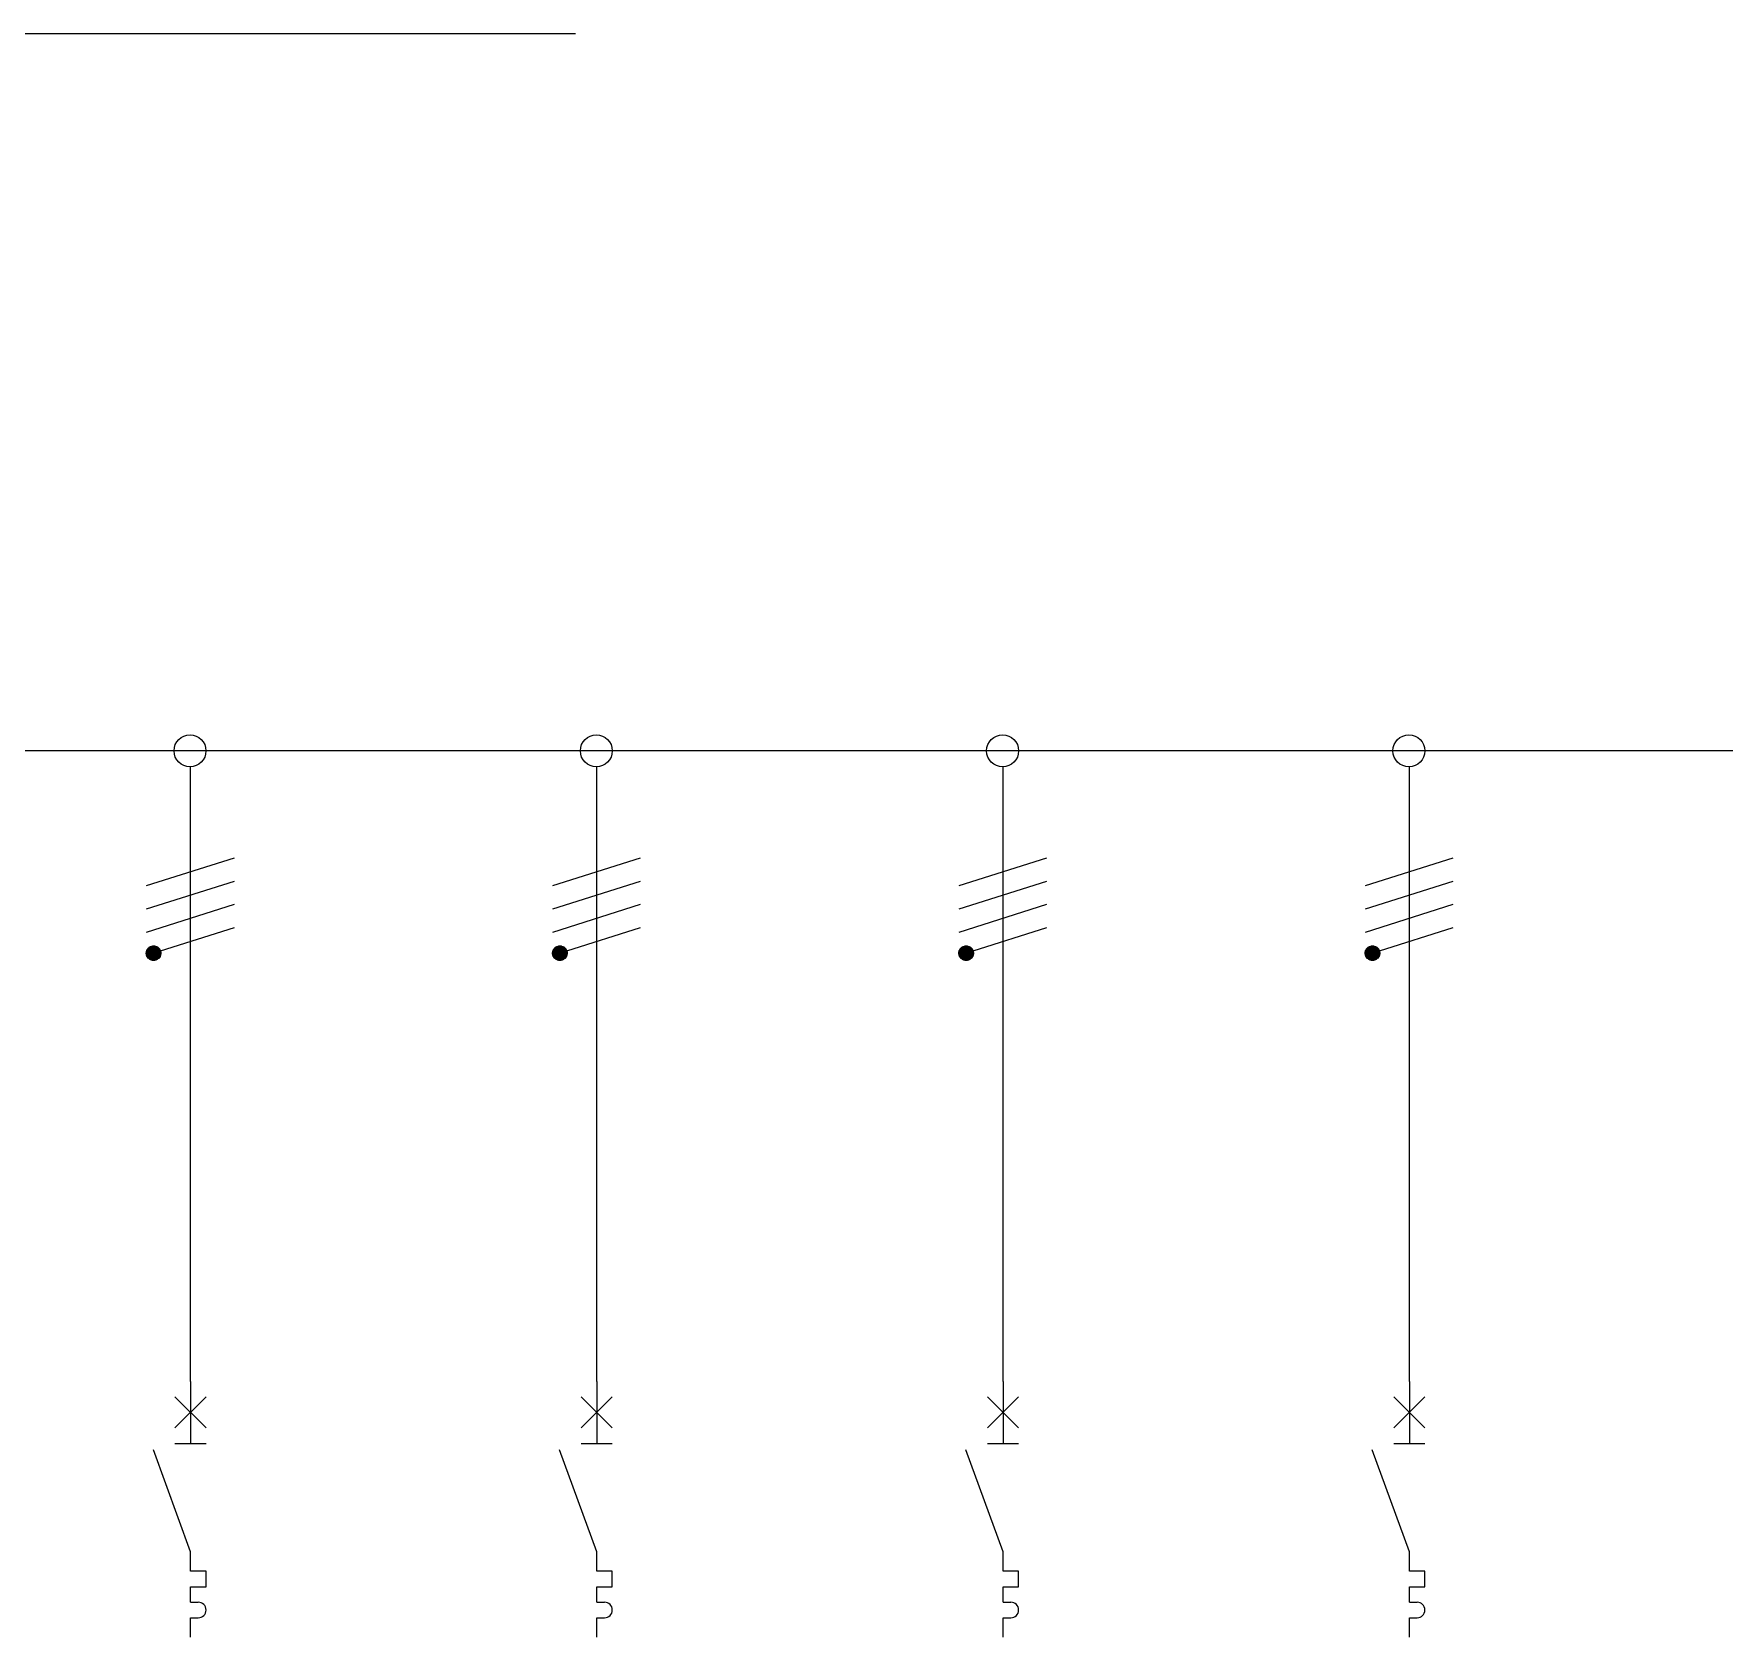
# Model space of a CAD drawing. Extents: x 3690.7 to 3721, y 1335.9 to 1350.7.
# Drawn here: x 3699.43 to 3707.27, y 1341.18 to 1348.61 of the extents above; entities that cross this region are included whole.
import ezdxf

# ---------------------------------------------------------------- set-up
doc = ezdxf.new("R2010")
doc.units = 0
doc.linetypes.add('OCJ-ESQUEMAS_UNIFILARES-CO', pattern=[19.05, 12.7, -6.35])
doc.layers.get('0').update_dxf_attribs({"linetype": 'CONTINUOUS'})
for name, color, linetype in [('OCJ-ESQUEMAS_UNIFILARES-C0', 170, 'CONTINUOUS'), ('OCJ-ESQUEMAS_UNIFILARES-C1', 4, 'CONTINUOUS'), ('OCJ-ESQUEMAS_UNIFILARES-C2', 10, 'CONTINUOUS'), ('OCJ-ESQUEMAS_UNIFILARES-C4', 1, 'CONTINUOUS')]:
    doc.layers.add(name, color=color, linetype=linetype)

# ---------------------------------------------------------------- blocks, each defined once
blk = doc.blocks.new('OCJ-ESQUEMAS_UNIFILARES-CO')
for p, q in [((0, -1.0128), (0.045, -1.0128)), ((0, -1.1028), (0.045, -1.1028))]:
    blk.add_line(p, q)
for points in [[(0, 0.2674), (0, -0.0926)], [(-0.09, 0.1774), (0.09, -0.0026)], [(-0.09, -0.0026), (0.09, 0.1774)], [(-0.09, -0.0926), (0.09, -0.0926)], [(0, -0.7203), (-0.2155, -0.1283)], [(0, -0.8328), (0, -0.7203)], [(0, -0.9228), (0.09, -0.9228), (0.09, -0.8328), (0, -0.8328)], [(0, -1.0128), (0, -0.9228)], [(0, -1.2153), (0, -1.1028)]]:
    blk.add_lwpolyline(points)
blk.add_arc((0.045, -1.0578), 0.045, 270, 90)
blk = doc.blocks.new('*U13')
at = {"layer": 'OCJ-ESQUEMAS_UNIFILARES-C2', "linetype": 'CONTINUOUS'}
for p, q in [((3699.9554, 1344.3561), (3699.9563, 1344.3594)), ((3699.9563, 1344.3594), (3699.9571, 1344.3625)), ((3699.9571, 1344.3625), (3699.9584, 1344.3653)), ((3699.9584, 1344.3653), (3699.96, 1344.3684)), ((3699.96, 1344.3684), (3699.9616, 1344.3706)), ((3699.9616, 1344.3706), (3699.9639, 1344.3737)), ((3699.9639, 1344.3737), (3699.9661, 1344.3756)), ((3699.9661, 1344.3756), (3699.9689, 1344.3781)), ((3699.9689, 1344.3781), (3699.9714, 1344.3796)), ((3699.9714, 1344.3796), (3699.9746, 1344.3814)), ((3699.9746, 1344.3814), (3699.9775, 1344.3825)), ((3699.9775, 1344.3825), (3699.9809, 1344.3836)), ((3699.9809, 1344.3836), (3699.9846, 1344.3841)), ((3699.9846, 1344.3841), (3699.9874, 1344.3845)), ((3699.9874, 1344.3845), (3699.994, 1344.3841)), ((3699.994, 1344.3841), (3699.996, 1344.3836)), ((3699.996, 1344.3836), (3700.0004, 1344.3825)), ((3700.0004, 1344.3825), (3700.0025, 1344.3814)), ((3700.0025, 1344.3814), (3700.0064, 1344.3796)), ((3700.0064, 1344.3796), (3700.0083, 1344.3781)), ((3700.0083, 1344.3781), (3700.0116, 1344.3756)), ((3700.0116, 1344.3756), (3700.0133, 1344.3737)), ((3700.0133, 1344.3737), (3700.016, 1344.3706)), ((3700.016, 1344.3706), (3700.0173, 1344.3684)), ((3700.0173, 1344.3684), (3700.0192, 1344.3653)), ((3700.0192, 1344.3653), (3700.0202, 1344.3625)), ((3700.0202, 1344.3625), (3700.0214, 1344.3594)), ((3700.0214, 1344.3594), (3700.0219, 1344.3561)), ((3699.955, 1344.3495), (3699.9552, 1344.3533)), ((3699.9553, 1344.3471), (3699.955, 1344.3495)), ((3699.9552, 1344.3533), (3699.9554, 1344.3561)), ((3699.9559, 1344.3429), (3699.9553, 1344.3471)), ((3699.9566, 1344.341), (3699.9559, 1344.3429)), ((3699.9581, 1344.3367), (3699.9566, 1344.341)), ((3699.9589, 1344.3352), (3699.9581, 1344.3367)), ((3699.9614, 1344.331), (3699.9589, 1344.3352)), ((3699.9623, 1344.33), (3699.9614, 1344.331)), ((3699.9655, 1344.3263), (3699.9623, 1344.33)), ((3699.9666, 1344.3254), (3699.9655, 1344.3263)), ((3699.9704, 1344.3224), (3699.9666, 1344.3254)), ((3699.9717, 1344.3218), (3699.9704, 1344.3224)), ((3699.976, 1344.3196), (3699.9717, 1344.3218)), ((3699.9774, 1344.3191), (3699.976, 1344.3196)), ((3699.9819, 1344.3177), (3699.9774, 1344.3191)), ((3699.984, 1344.3175), (3699.9819, 1344.3177)), ((3699.9881, 1344.317), (3699.984, 1344.3175)), ((3699.9943, 1344.3175), (3699.9881, 1344.317)), ((3699.9952, 1344.3177), (3699.9943, 1344.3175)), ((3700.0003, 1344.3191), (3699.9952, 1344.3177)), ((3700.0013, 1344.3196), (3700.0003, 1344.3191)), ((3700.006, 1344.3218), (3700.0013, 1344.3196)), ((3700.0069, 1344.3224), (3700.006, 1344.3218)), ((3700.011, 1344.3254), (3700.0069, 1344.3224)), ((3700.0118, 1344.3263), (3700.011, 1344.3254)), ((3700.0153, 1344.33), (3700.0118, 1344.3263)), ((3700.0159, 1344.331), (3700.0153, 1344.33)), ((3700.0187, 1344.3352), (3700.0159, 1344.331)), ((3700.0193, 1344.3367), (3700.0187, 1344.3352)), ((3700.021, 1344.341), (3700.0193, 1344.3367)), ((3700.0214, 1344.3429), (3700.021, 1344.341)), ((3700.0223, 1344.3471), (3700.0214, 1344.3429)), ((3700.0219, 1344.3561), (3700.0224, 1344.3533)), ((3700.0224, 1344.3533), (3700.0223, 1344.3495)), ((3700.0223, 1344.3495), (3700.0223, 1344.3471))]:
    blk.add_line(p, q, dxfattribs=at)
at = {"layer": 'OCJ-ESQUEMAS_UNIFILARES-C2', "linetype": 'CONTINUOUS', "extrusion": (0, 0, -1)}
for points in [[(-3699.9563, 1344.3594), (-3700.0219, 1344.3561), (-3699.9554, 1344.3561)], [(-3699.9571, 1344.3625), (-3700.0214, 1344.3594), (-3699.9563, 1344.3594)], [(-3699.9563, 1344.3594), (-3700.0214, 1344.3594), (-3700.0219, 1344.3561)], [(-3699.9584, 1344.3653), (-3700.0202, 1344.3625), (-3699.9571, 1344.3625)], [(-3699.9571, 1344.3625), (-3700.0202, 1344.3625), (-3700.0214, 1344.3594)], [(-3699.96, 1344.3684), (-3700.0192, 1344.3653), (-3699.9584, 1344.3653)], [(-3699.9584, 1344.3653), (-3700.0192, 1344.3653), (-3700.0202, 1344.3625)], [(-3699.9616, 1344.3706), (-3700.0173, 1344.3684), (-3699.96, 1344.3684)], [(-3699.96, 1344.3684), (-3700.0173, 1344.3684), (-3700.0192, 1344.3653)], [(-3699.9639, 1344.3737), (-3700.016, 1344.3706), (-3699.9616, 1344.3706)], [(-3699.9616, 1344.3706), (-3700.016, 1344.3706), (-3700.0173, 1344.3684)], [(-3699.9661, 1344.3756), (-3700.0133, 1344.3737), (-3699.9639, 1344.3737)], [(-3699.9639, 1344.3737), (-3700.0133, 1344.3737), (-3700.016, 1344.3706)], [(-3699.9689, 1344.3781), (-3700.0116, 1344.3756), (-3699.9661, 1344.3756)], [(-3699.9661, 1344.3756), (-3700.0116, 1344.3756), (-3700.0133, 1344.3737)], [(-3699.9714, 1344.3796), (-3700.0083, 1344.3781), (-3699.9689, 1344.3781)], [(-3699.9689, 1344.3781), (-3700.0083, 1344.3781), (-3700.0116, 1344.3756)], [(-3699.9746, 1344.3814), (-3700.0064, 1344.3796), (-3699.9714, 1344.3796)], [(-3699.9714, 1344.3796), (-3700.0064, 1344.3796), (-3700.0083, 1344.3781)], [(-3699.9775, 1344.3825), (-3700.0025, 1344.3814), (-3699.9746, 1344.3814)], [(-3699.9746, 1344.3814), (-3700.0025, 1344.3814), (-3700.0064, 1344.3796)], [(-3699.9809, 1344.3836), (-3700.0004, 1344.3825), (-3699.9775, 1344.3825)], [(-3699.9775, 1344.3825), (-3700.0004, 1344.3825), (-3700.0025, 1344.3814)], [(-3699.9846, 1344.3841), (-3699.996, 1344.3836), (-3699.9809, 1344.3836)], [(-3699.9809, 1344.3836), (-3699.996, 1344.3836), (-3700.0004, 1344.3825)], [(-3699.9874, 1344.3845), (-3699.994, 1344.3841), (-3699.9846, 1344.3841)], [(-3699.9846, 1344.3841), (-3699.994, 1344.3841), (-3699.996, 1344.3836)], [(-3699.9552, 1344.3533), (-3700.0223, 1344.3495), (-3699.955, 1344.3495)], [(-3699.955, 1344.3495), (-3700.0223, 1344.3471), (-3699.9553, 1344.3471)], [(-3699.955, 1344.3495), (-3700.0223, 1344.3495), (-3700.0223, 1344.3471)], [(-3699.9554, 1344.3561), (-3700.0224, 1344.3533), (-3699.9552, 1344.3533)], [(-3699.9552, 1344.3533), (-3700.0224, 1344.3533), (-3700.0223, 1344.3495)], [(-3699.9553, 1344.3471), (-3700.0214, 1344.3429), (-3699.9559, 1344.3429)], [(-3699.9553, 1344.3471), (-3700.0223, 1344.3471), (-3700.0214, 1344.3429)], [(-3699.9554, 1344.3561), (-3700.0219, 1344.3561), (-3700.0224, 1344.3533)], [(-3699.9559, 1344.3429), (-3700.021, 1344.341), (-3699.9566, 1344.341)], [(-3699.9559, 1344.3429), (-3700.0214, 1344.3429), (-3700.021, 1344.341)], [(-3699.9566, 1344.341), (-3700.0193, 1344.3367), (-3699.9581, 1344.3367)], [(-3699.9566, 1344.341), (-3700.021, 1344.341), (-3700.0193, 1344.3367)], [(-3699.9581, 1344.3367), (-3700.0187, 1344.3352), (-3699.9589, 1344.3352)], [(-3699.9581, 1344.3367), (-3700.0193, 1344.3367), (-3700.0187, 1344.3352)], [(-3699.9589, 1344.3352), (-3700.0159, 1344.331), (-3699.9614, 1344.331)], [(-3699.9589, 1344.3352), (-3700.0187, 1344.3352), (-3700.0159, 1344.331)], [(-3699.9614, 1344.331), (-3700.0153, 1344.33), (-3699.9623, 1344.33)], [(-3699.9614, 1344.331), (-3700.0159, 1344.331), (-3700.0153, 1344.33)], [(-3699.9623, 1344.33), (-3700.0118, 1344.3263), (-3699.9655, 1344.3263)], [(-3699.9623, 1344.33), (-3700.0153, 1344.33), (-3700.0118, 1344.3263)], [(-3699.9655, 1344.3263), (-3700.011, 1344.3254), (-3699.9666, 1344.3254)], [(-3699.9655, 1344.3263), (-3700.0118, 1344.3263), (-3700.011, 1344.3254)], [(-3699.9666, 1344.3254), (-3700.0069, 1344.3224), (-3699.9704, 1344.3224)], [(-3699.9666, 1344.3254), (-3700.011, 1344.3254), (-3700.0069, 1344.3224)], [(-3699.9704, 1344.3224), (-3700.006, 1344.3218), (-3699.9717, 1344.3218)], [(-3699.9704, 1344.3224), (-3700.0069, 1344.3224), (-3700.006, 1344.3218)], [(-3699.9717, 1344.3218), (-3700.0013, 1344.3196), (-3699.976, 1344.3196)], [(-3699.9717, 1344.3218), (-3700.006, 1344.3218), (-3700.0013, 1344.3196)], [(-3699.976, 1344.3196), (-3700.0003, 1344.3191), (-3699.9774, 1344.3191)], [(-3699.976, 1344.3196), (-3700.0013, 1344.3196), (-3700.0003, 1344.3191)], [(-3699.9774, 1344.3191), (-3699.9952, 1344.3177), (-3699.9819, 1344.3177)], [(-3699.9774, 1344.3191), (-3700.0003, 1344.3191), (-3699.9952, 1344.3177)], [(-3699.9819, 1344.3177), (-3699.9943, 1344.3175), (-3699.984, 1344.3175)], [(-3699.9819, 1344.3177), (-3699.9952, 1344.3177), (-3699.9943, 1344.3175)], [(-3699.984, 1344.3175), (-3699.9943, 1344.3175), (-3699.9881, 1344.317)]]:
    blk.add_solid(points, dxfattribs=at)
blk = doc.blocks.new('*U15')
at = {"layer": 'OCJ-ESQUEMAS_UNIFILARES-C2', "linetype": 'CONTINUOUS'}
for p, q in [((3701.8402, 1344.3561), (3701.8411, 1344.3594)), ((3701.8411, 1344.3594), (3701.8419, 1344.3625)), ((3701.8419, 1344.3625), (3701.8432, 1344.3653)), ((3701.8432, 1344.3653), (3701.8447, 1344.3684)), ((3701.8447, 1344.3684), (3701.8464, 1344.3706)), ((3701.8464, 1344.3706), (3701.8487, 1344.3737)), ((3701.8487, 1344.3737), (3701.8508, 1344.3756)), ((3701.8508, 1344.3756), (3701.8537, 1344.3781)), ((3701.8537, 1344.3781), (3701.8562, 1344.3796)), ((3701.8562, 1344.3796), (3701.8594, 1344.3814)), ((3701.8594, 1344.3814), (3701.8623, 1344.3825)), ((3701.8623, 1344.3825), (3701.8656, 1344.3836)), ((3701.8656, 1344.3836), (3701.8694, 1344.3841)), ((3701.8694, 1344.3841), (3701.8722, 1344.3845)), ((3701.8722, 1344.3845), (3701.8788, 1344.3841)), ((3701.8788, 1344.3841), (3701.8808, 1344.3836)), ((3701.8808, 1344.3836), (3701.8852, 1344.3825)), ((3701.8852, 1344.3825), (3701.8873, 1344.3814)), ((3701.8873, 1344.3814), (3701.8912, 1344.3796)), ((3701.8912, 1344.3796), (3701.8931, 1344.3781)), ((3701.8931, 1344.3781), (3701.8964, 1344.3756)), ((3701.8964, 1344.3756), (3701.8981, 1344.3737)), ((3701.8981, 1344.3737), (3701.9008, 1344.3706)), ((3701.9008, 1344.3706), (3701.9021, 1344.3684)), ((3701.9021, 1344.3684), (3701.904, 1344.3653)), ((3701.904, 1344.3653), (3701.905, 1344.3625)), ((3701.905, 1344.3625), (3701.9061, 1344.3594)), ((3701.9061, 1344.3594), (3701.9067, 1344.3561)), ((3701.8398, 1344.3495), (3701.84, 1344.3533)), ((3701.8401, 1344.3471), (3701.8398, 1344.3495)), ((3701.84, 1344.3533), (3701.8402, 1344.3561)), ((3701.8407, 1344.3429), (3701.8401, 1344.3471)), ((3701.8414, 1344.341), (3701.8407, 1344.3429)), ((3701.8429, 1344.3367), (3701.8414, 1344.341)), ((3701.8437, 1344.3352), (3701.8429, 1344.3367)), ((3701.8462, 1344.331), (3701.8437, 1344.3352)), ((3701.8471, 1344.33), (3701.8462, 1344.331)), ((3701.8503, 1344.3263), (3701.8471, 1344.33)), ((3701.8514, 1344.3254), (3701.8503, 1344.3263)), ((3701.8552, 1344.3224), (3701.8514, 1344.3254)), ((3701.8565, 1344.3218), (3701.8552, 1344.3224)), ((3701.8607, 1344.3196), (3701.8565, 1344.3218)), ((3701.8622, 1344.3191), (3701.8607, 1344.3196)), ((3701.8667, 1344.3177), (3701.8622, 1344.3191)), ((3701.8688, 1344.3175), (3701.8667, 1344.3177)), ((3701.8729, 1344.317), (3701.8688, 1344.3175)), ((3701.8791, 1344.3175), (3701.8729, 1344.317)), ((3701.88, 1344.3177), (3701.8791, 1344.3175)), ((3701.8851, 1344.3191), (3701.88, 1344.3177)), ((3701.8861, 1344.3196), (3701.8851, 1344.3191)), ((3701.8908, 1344.3218), (3701.8861, 1344.3196)), ((3701.8917, 1344.3224), (3701.8908, 1344.3218)), ((3701.8958, 1344.3254), (3701.8917, 1344.3224)), ((3701.8966, 1344.3263), (3701.8958, 1344.3254)), ((3701.9001, 1344.33), (3701.8966, 1344.3263)), ((3701.9007, 1344.331), (3701.9001, 1344.33)), ((3701.9034, 1344.3352), (3701.9007, 1344.331)), ((3701.904, 1344.3367), (3701.9034, 1344.3352)), ((3701.9058, 1344.341), (3701.904, 1344.3367)), ((3701.9062, 1344.3429), (3701.9058, 1344.341)), ((3701.9071, 1344.3471), (3701.9062, 1344.3429)), ((3701.9067, 1344.3561), (3701.9072, 1344.3533)), ((3701.9072, 1344.3533), (3701.9071, 1344.3495)), ((3701.9071, 1344.3495), (3701.9071, 1344.3471))]:
    blk.add_line(p, q, dxfattribs=at)
at = {"layer": 'OCJ-ESQUEMAS_UNIFILARES-C2', "linetype": 'CONTINUOUS', "extrusion": (0, 0, -1)}
for points in [[(-3701.8411, 1344.3594), (-3701.9067, 1344.3561), (-3701.8402, 1344.3561)], [(-3701.8419, 1344.3625), (-3701.9061, 1344.3594), (-3701.8411, 1344.3594)], [(-3701.8411, 1344.3594), (-3701.9061, 1344.3594), (-3701.9067, 1344.3561)], [(-3701.8432, 1344.3653), (-3701.905, 1344.3625), (-3701.8419, 1344.3625)], [(-3701.8419, 1344.3625), (-3701.905, 1344.3625), (-3701.9061, 1344.3594)], [(-3701.8447, 1344.3684), (-3701.904, 1344.3653), (-3701.8432, 1344.3653)], [(-3701.8432, 1344.3653), (-3701.904, 1344.3653), (-3701.905, 1344.3625)], [(-3701.8464, 1344.3706), (-3701.9021, 1344.3684), (-3701.8447, 1344.3684)], [(-3701.8447, 1344.3684), (-3701.9021, 1344.3684), (-3701.904, 1344.3653)], [(-3701.8487, 1344.3737), (-3701.9008, 1344.3706), (-3701.8464, 1344.3706)], [(-3701.8464, 1344.3706), (-3701.9008, 1344.3706), (-3701.9021, 1344.3684)], [(-3701.8508, 1344.3756), (-3701.8981, 1344.3737), (-3701.8487, 1344.3737)], [(-3701.8487, 1344.3737), (-3701.8981, 1344.3737), (-3701.9008, 1344.3706)], [(-3701.8537, 1344.3781), (-3701.8964, 1344.3756), (-3701.8508, 1344.3756)], [(-3701.8508, 1344.3756), (-3701.8964, 1344.3756), (-3701.8981, 1344.3737)], [(-3701.8562, 1344.3796), (-3701.8931, 1344.3781), (-3701.8537, 1344.3781)], [(-3701.8537, 1344.3781), (-3701.8931, 1344.3781), (-3701.8964, 1344.3756)], [(-3701.8594, 1344.3814), (-3701.8912, 1344.3796), (-3701.8562, 1344.3796)], [(-3701.8562, 1344.3796), (-3701.8912, 1344.3796), (-3701.8931, 1344.3781)], [(-3701.8623, 1344.3825), (-3701.8873, 1344.3814), (-3701.8594, 1344.3814)], [(-3701.8594, 1344.3814), (-3701.8873, 1344.3814), (-3701.8912, 1344.3796)], [(-3701.8656, 1344.3836), (-3701.8852, 1344.3825), (-3701.8623, 1344.3825)], [(-3701.8623, 1344.3825), (-3701.8852, 1344.3825), (-3701.8873, 1344.3814)], [(-3701.8694, 1344.3841), (-3701.8808, 1344.3836), (-3701.8656, 1344.3836)], [(-3701.8656, 1344.3836), (-3701.8808, 1344.3836), (-3701.8852, 1344.3825)], [(-3701.8722, 1344.3845), (-3701.8788, 1344.3841), (-3701.8694, 1344.3841)], [(-3701.8694, 1344.3841), (-3701.8788, 1344.3841), (-3701.8808, 1344.3836)], [(-3701.84, 1344.3533), (-3701.9071, 1344.3495), (-3701.8398, 1344.3495)], [(-3701.8398, 1344.3495), (-3701.9071, 1344.3471), (-3701.8401, 1344.3471)], [(-3701.8398, 1344.3495), (-3701.9071, 1344.3495), (-3701.9071, 1344.3471)], [(-3701.8402, 1344.3561), (-3701.9072, 1344.3533), (-3701.84, 1344.3533)], [(-3701.84, 1344.3533), (-3701.9072, 1344.3533), (-3701.9071, 1344.3495)], [(-3701.8401, 1344.3471), (-3701.9062, 1344.3429), (-3701.8407, 1344.3429)], [(-3701.8401, 1344.3471), (-3701.9071, 1344.3471), (-3701.9062, 1344.3429)], [(-3701.8402, 1344.3561), (-3701.9067, 1344.3561), (-3701.9072, 1344.3533)], [(-3701.8407, 1344.3429), (-3701.9058, 1344.341), (-3701.8414, 1344.341)], [(-3701.8407, 1344.3429), (-3701.9062, 1344.3429), (-3701.9058, 1344.341)], [(-3701.8414, 1344.341), (-3701.904, 1344.3367), (-3701.8429, 1344.3367)], [(-3701.8414, 1344.341), (-3701.9058, 1344.341), (-3701.904, 1344.3367)], [(-3701.8429, 1344.3367), (-3701.9034, 1344.3352), (-3701.8437, 1344.3352)], [(-3701.8429, 1344.3367), (-3701.904, 1344.3367), (-3701.9034, 1344.3352)], [(-3701.8437, 1344.3352), (-3701.9007, 1344.331), (-3701.8462, 1344.331)], [(-3701.8437, 1344.3352), (-3701.9034, 1344.3352), (-3701.9007, 1344.331)], [(-3701.8462, 1344.331), (-3701.9001, 1344.33), (-3701.8471, 1344.33)], [(-3701.8462, 1344.331), (-3701.9007, 1344.331), (-3701.9001, 1344.33)], [(-3701.8471, 1344.33), (-3701.8966, 1344.3263), (-3701.8503, 1344.3263)], [(-3701.8471, 1344.33), (-3701.9001, 1344.33), (-3701.8966, 1344.3263)], [(-3701.8503, 1344.3263), (-3701.8958, 1344.3254), (-3701.8514, 1344.3254)], [(-3701.8503, 1344.3263), (-3701.8966, 1344.3263), (-3701.8958, 1344.3254)], [(-3701.8514, 1344.3254), (-3701.8917, 1344.3224), (-3701.8552, 1344.3224)], [(-3701.8514, 1344.3254), (-3701.8958, 1344.3254), (-3701.8917, 1344.3224)], [(-3701.8552, 1344.3224), (-3701.8908, 1344.3218), (-3701.8565, 1344.3218)], [(-3701.8552, 1344.3224), (-3701.8917, 1344.3224), (-3701.8908, 1344.3218)], [(-3701.8565, 1344.3218), (-3701.8861, 1344.3196), (-3701.8607, 1344.3196)], [(-3701.8565, 1344.3218), (-3701.8908, 1344.3218), (-3701.8861, 1344.3196)], [(-3701.8607, 1344.3196), (-3701.8851, 1344.3191), (-3701.8622, 1344.3191)], [(-3701.8607, 1344.3196), (-3701.8861, 1344.3196), (-3701.8851, 1344.3191)], [(-3701.8622, 1344.3191), (-3701.88, 1344.3177), (-3701.8667, 1344.3177)], [(-3701.8622, 1344.3191), (-3701.8851, 1344.3191), (-3701.88, 1344.3177)], [(-3701.8667, 1344.3177), (-3701.8791, 1344.3175), (-3701.8688, 1344.3175)], [(-3701.8667, 1344.3177), (-3701.88, 1344.3177), (-3701.8791, 1344.3175)], [(-3701.8688, 1344.3175), (-3701.8791, 1344.3175), (-3701.8729, 1344.317)]]:
    blk.add_solid(points, dxfattribs=at)
blk = doc.blocks.new('*U17')
at = {"layer": 'OCJ-ESQUEMAS_UNIFILARES-C2', "linetype": 'CONTINUOUS'}
for p, q in [((3703.725, 1344.3561), (3703.7258, 1344.3594)), ((3703.7258, 1344.3594), (3703.7266, 1344.3625)), ((3703.7266, 1344.3625), (3703.728, 1344.3653)), ((3703.728, 1344.3653), (3703.7295, 1344.3684)), ((3703.7295, 1344.3684), (3703.7312, 1344.3706)), ((3703.7312, 1344.3706), (3703.7335, 1344.3737)), ((3703.7335, 1344.3737), (3703.7356, 1344.3756)), ((3703.7356, 1344.3756), (3703.7385, 1344.3781)), ((3703.7385, 1344.3781), (3703.741, 1344.3796)), ((3703.741, 1344.3796), (3703.7442, 1344.3814)), ((3703.7442, 1344.3814), (3703.7471, 1344.3825)), ((3703.7471, 1344.3825), (3703.7504, 1344.3836)), ((3703.7504, 1344.3836), (3703.7542, 1344.3841)), ((3703.7542, 1344.3841), (3703.757, 1344.3845)), ((3703.757, 1344.3845), (3703.7636, 1344.3841)), ((3703.7636, 1344.3841), (3703.7656, 1344.3836)), ((3703.7656, 1344.3836), (3703.77, 1344.3825)), ((3703.77, 1344.3825), (3703.7721, 1344.3814)), ((3703.7721, 1344.3814), (3703.7759, 1344.3796)), ((3703.7759, 1344.3796), (3703.7779, 1344.3781)), ((3703.7779, 1344.3781), (3703.7812, 1344.3756)), ((3703.7812, 1344.3756), (3703.7829, 1344.3737)), ((3703.7829, 1344.3737), (3703.7856, 1344.3706)), ((3703.7856, 1344.3706), (3703.7869, 1344.3684)), ((3703.7869, 1344.3684), (3703.7888, 1344.3653)), ((3703.7888, 1344.3653), (3703.7898, 1344.3625)), ((3703.7898, 1344.3625), (3703.7909, 1344.3594)), ((3703.7909, 1344.3594), (3703.7915, 1344.3561)), ((3703.7246, 1344.3495), (3703.7248, 1344.3533)), ((3703.7249, 1344.3471), (3703.7246, 1344.3495)), ((3703.7248, 1344.3533), (3703.725, 1344.3561)), ((3703.7255, 1344.3429), (3703.7249, 1344.3471)), ((3703.7262, 1344.341), (3703.7255, 1344.3429)), ((3703.7277, 1344.3367), (3703.7262, 1344.341)), ((3703.7285, 1344.3352), (3703.7277, 1344.3367)), ((3703.731, 1344.331), (3703.7285, 1344.3352)), ((3703.7319, 1344.33), (3703.731, 1344.331)), ((3703.7351, 1344.3263), (3703.7319, 1344.33)), ((3703.7362, 1344.3254), (3703.7351, 1344.3263)), ((3703.74, 1344.3224), (3703.7362, 1344.3254)), ((3703.7413, 1344.3218), (3703.74, 1344.3224)), ((3703.7455, 1344.3196), (3703.7413, 1344.3218)), ((3703.747, 1344.3191), (3703.7455, 1344.3196)), ((3703.7515, 1344.3177), (3703.747, 1344.3191)), ((3703.7535, 1344.3175), (3703.7515, 1344.3177)), ((3703.7577, 1344.317), (3703.7535, 1344.3175)), ((3703.7639, 1344.3175), (3703.7577, 1344.317)), ((3703.7648, 1344.3177), (3703.7639, 1344.3175)), ((3703.7699, 1344.3191), (3703.7648, 1344.3177)), ((3703.7709, 1344.3196), (3703.7699, 1344.3191)), ((3703.7755, 1344.3218), (3703.7709, 1344.3196)), ((3703.7764, 1344.3224), (3703.7755, 1344.3218)), ((3703.7806, 1344.3254), (3703.7764, 1344.3224)), ((3703.7814, 1344.3263), (3703.7806, 1344.3254)), ((3703.7849, 1344.33), (3703.7814, 1344.3263)), ((3703.7855, 1344.331), (3703.7849, 1344.33)), ((3703.7882, 1344.3352), (3703.7855, 1344.331)), ((3703.7888, 1344.3367), (3703.7882, 1344.3352)), ((3703.7906, 1344.341), (3703.7888, 1344.3367)), ((3703.791, 1344.3429), (3703.7906, 1344.341)), ((3703.7918, 1344.3471), (3703.791, 1344.3429)), ((3703.7915, 1344.3561), (3703.792, 1344.3533)), ((3703.7919, 1344.3495), (3703.7918, 1344.3471)), ((3703.792, 1344.3533), (3703.7919, 1344.3495))]:
    blk.add_line(p, q, dxfattribs=at)
at = {"layer": 'OCJ-ESQUEMAS_UNIFILARES-C2', "linetype": 'CONTINUOUS', "extrusion": (0, 0, -1)}
for points in [[(-3703.7258, 1344.3594), (-3703.7915, 1344.3561), (-3703.725, 1344.3561)], [(-3703.7266, 1344.3625), (-3703.7909, 1344.3594), (-3703.7258, 1344.3594)], [(-3703.7258, 1344.3594), (-3703.7909, 1344.3594), (-3703.7915, 1344.3561)], [(-3703.728, 1344.3653), (-3703.7898, 1344.3625), (-3703.7266, 1344.3625)], [(-3703.7266, 1344.3625), (-3703.7898, 1344.3625), (-3703.7909, 1344.3594)], [(-3703.7295, 1344.3684), (-3703.7888, 1344.3653), (-3703.728, 1344.3653)], [(-3703.728, 1344.3653), (-3703.7888, 1344.3653), (-3703.7898, 1344.3625)], [(-3703.7312, 1344.3706), (-3703.7869, 1344.3684), (-3703.7295, 1344.3684)], [(-3703.7295, 1344.3684), (-3703.7869, 1344.3684), (-3703.7888, 1344.3653)], [(-3703.7335, 1344.3737), (-3703.7856, 1344.3706), (-3703.7312, 1344.3706)], [(-3703.7312, 1344.3706), (-3703.7856, 1344.3706), (-3703.7869, 1344.3684)], [(-3703.7356, 1344.3756), (-3703.7829, 1344.3737), (-3703.7335, 1344.3737)], [(-3703.7335, 1344.3737), (-3703.7829, 1344.3737), (-3703.7856, 1344.3706)], [(-3703.7385, 1344.3781), (-3703.7812, 1344.3756), (-3703.7356, 1344.3756)], [(-3703.7356, 1344.3756), (-3703.7812, 1344.3756), (-3703.7829, 1344.3737)], [(-3703.741, 1344.3796), (-3703.7779, 1344.3781), (-3703.7385, 1344.3781)], [(-3703.7385, 1344.3781), (-3703.7779, 1344.3781), (-3703.7812, 1344.3756)], [(-3703.7442, 1344.3814), (-3703.7759, 1344.3796), (-3703.741, 1344.3796)], [(-3703.741, 1344.3796), (-3703.7759, 1344.3796), (-3703.7779, 1344.3781)], [(-3703.7471, 1344.3825), (-3703.7721, 1344.3814), (-3703.7442, 1344.3814)], [(-3703.7442, 1344.3814), (-3703.7721, 1344.3814), (-3703.7759, 1344.3796)], [(-3703.7504, 1344.3836), (-3703.77, 1344.3825), (-3703.7471, 1344.3825)], [(-3703.7471, 1344.3825), (-3703.77, 1344.3825), (-3703.7721, 1344.3814)], [(-3703.7542, 1344.3841), (-3703.7656, 1344.3836), (-3703.7504, 1344.3836)], [(-3703.7504, 1344.3836), (-3703.7656, 1344.3836), (-3703.77, 1344.3825)], [(-3703.757, 1344.3845), (-3703.7636, 1344.3841), (-3703.7542, 1344.3841)], [(-3703.7542, 1344.3841), (-3703.7636, 1344.3841), (-3703.7656, 1344.3836)], [(-3703.7248, 1344.3533), (-3703.7919, 1344.3495), (-3703.7246, 1344.3495)], [(-3703.7246, 1344.3495), (-3703.7918, 1344.3471), (-3703.7249, 1344.3471)], [(-3703.7246, 1344.3495), (-3703.7919, 1344.3495), (-3703.7918, 1344.3471)], [(-3703.725, 1344.3561), (-3703.792, 1344.3533), (-3703.7248, 1344.3533)], [(-3703.7248, 1344.3533), (-3703.792, 1344.3533), (-3703.7919, 1344.3495)], [(-3703.7249, 1344.3471), (-3703.791, 1344.3429), (-3703.7255, 1344.3429)], [(-3703.7249, 1344.3471), (-3703.7918, 1344.3471), (-3703.791, 1344.3429)], [(-3703.725, 1344.3561), (-3703.7915, 1344.3561), (-3703.792, 1344.3533)], [(-3703.7255, 1344.3429), (-3703.7906, 1344.341), (-3703.7262, 1344.341)], [(-3703.7255, 1344.3429), (-3703.791, 1344.3429), (-3703.7906, 1344.341)], [(-3703.7262, 1344.341), (-3703.7888, 1344.3367), (-3703.7277, 1344.3367)], [(-3703.7262, 1344.341), (-3703.7906, 1344.341), (-3703.7888, 1344.3367)], [(-3703.7277, 1344.3367), (-3703.7882, 1344.3352), (-3703.7285, 1344.3352)], [(-3703.7277, 1344.3367), (-3703.7888, 1344.3367), (-3703.7882, 1344.3352)], [(-3703.7285, 1344.3352), (-3703.7855, 1344.331), (-3703.731, 1344.331)], [(-3703.7285, 1344.3352), (-3703.7882, 1344.3352), (-3703.7855, 1344.331)], [(-3703.731, 1344.331), (-3703.7849, 1344.33), (-3703.7319, 1344.33)], [(-3703.731, 1344.331), (-3703.7855, 1344.331), (-3703.7849, 1344.33)], [(-3703.7319, 1344.33), (-3703.7814, 1344.3263), (-3703.7351, 1344.3263)], [(-3703.7319, 1344.33), (-3703.7849, 1344.33), (-3703.7814, 1344.3263)], [(-3703.7351, 1344.3263), (-3703.7806, 1344.3254), (-3703.7362, 1344.3254)], [(-3703.7351, 1344.3263), (-3703.7814, 1344.3263), (-3703.7806, 1344.3254)], [(-3703.7362, 1344.3254), (-3703.7764, 1344.3224), (-3703.74, 1344.3224)], [(-3703.7362, 1344.3254), (-3703.7806, 1344.3254), (-3703.7764, 1344.3224)], [(-3703.74, 1344.3224), (-3703.7755, 1344.3218), (-3703.7413, 1344.3218)], [(-3703.74, 1344.3224), (-3703.7764, 1344.3224), (-3703.7755, 1344.3218)], [(-3703.7413, 1344.3218), (-3703.7709, 1344.3196), (-3703.7455, 1344.3196)], [(-3703.7413, 1344.3218), (-3703.7755, 1344.3218), (-3703.7709, 1344.3196)], [(-3703.7455, 1344.3196), (-3703.7699, 1344.3191), (-3703.747, 1344.3191)], [(-3703.7455, 1344.3196), (-3703.7709, 1344.3196), (-3703.7699, 1344.3191)], [(-3703.747, 1344.3191), (-3703.7648, 1344.3177), (-3703.7515, 1344.3177)], [(-3703.747, 1344.3191), (-3703.7699, 1344.3191), (-3703.7648, 1344.3177)], [(-3703.7515, 1344.3177), (-3703.7639, 1344.3175), (-3703.7535, 1344.3175)], [(-3703.7515, 1344.3177), (-3703.7648, 1344.3177), (-3703.7639, 1344.3175)], [(-3703.7535, 1344.3175), (-3703.7639, 1344.3175), (-3703.7577, 1344.317)]]:
    blk.add_solid(points, dxfattribs=at)
blk = doc.blocks.new('*U19')
at = {"layer": 'OCJ-ESQUEMAS_UNIFILARES-C2', "linetype": 'CONTINUOUS'}
for p, q in [((3705.6098, 1344.3561), (3705.6106, 1344.3594)), ((3705.6106, 1344.3594), (3705.6114, 1344.3625)), ((3705.6114, 1344.3625), (3705.6128, 1344.3653)), ((3705.6128, 1344.3653), (3705.6143, 1344.3684)), ((3705.6143, 1344.3684), (3705.616, 1344.3706)), ((3705.616, 1344.3706), (3705.6183, 1344.3737)), ((3705.6183, 1344.3737), (3705.6204, 1344.3756)), ((3705.6204, 1344.3756), (3705.6233, 1344.3781)), ((3705.6233, 1344.3781), (3705.6258, 1344.3796)), ((3705.6258, 1344.3796), (3705.629, 1344.3814)), ((3705.629, 1344.3814), (3705.6319, 1344.3825)), ((3705.6319, 1344.3825), (3705.6352, 1344.3836)), ((3705.6352, 1344.3836), (3705.6389, 1344.3841)), ((3705.6389, 1344.3841), (3705.6418, 1344.3845)), ((3705.6418, 1344.3845), (3705.6484, 1344.3841)), ((3705.6484, 1344.3841), (3705.6503, 1344.3836)), ((3705.6503, 1344.3836), (3705.6548, 1344.3825)), ((3705.6548, 1344.3825), (3705.6569, 1344.3814)), ((3705.6569, 1344.3814), (3705.6607, 1344.3796)), ((3705.6607, 1344.3796), (3705.6627, 1344.3781)), ((3705.6627, 1344.3781), (3705.666, 1344.3756)), ((3705.666, 1344.3756), (3705.6677, 1344.3737)), ((3705.6677, 1344.3737), (3705.6704, 1344.3706)), ((3705.6704, 1344.3706), (3705.6717, 1344.3684)), ((3705.6717, 1344.3684), (3705.6736, 1344.3653)), ((3705.6736, 1344.3653), (3705.6746, 1344.3625)), ((3705.6746, 1344.3625), (3705.6757, 1344.3594)), ((3705.6757, 1344.3594), (3705.6763, 1344.3561)), ((3705.6094, 1344.3495), (3705.6096, 1344.3533)), ((3705.6097, 1344.3471), (3705.6094, 1344.3495)), ((3705.6096, 1344.3533), (3705.6098, 1344.3561)), ((3705.6103, 1344.3429), (3705.6097, 1344.3471)), ((3705.6109, 1344.341), (3705.6103, 1344.3429)), ((3705.6124, 1344.3367), (3705.6109, 1344.341)), ((3705.6133, 1344.3352), (3705.6124, 1344.3367)), ((3705.6158, 1344.331), (3705.6133, 1344.3352)), ((3705.6167, 1344.33), (3705.6158, 1344.331)), ((3705.6199, 1344.3263), (3705.6167, 1344.33)), ((3705.621, 1344.3254), (3705.6199, 1344.3263)), ((3705.6248, 1344.3224), (3705.621, 1344.3254)), ((3705.6261, 1344.3218), (3705.6248, 1344.3224)), ((3705.6303, 1344.3196), (3705.6261, 1344.3218)), ((3705.6318, 1344.3191), (3705.6303, 1344.3196)), ((3705.6363, 1344.3177), (3705.6318, 1344.3191)), ((3705.6383, 1344.3175), (3705.6363, 1344.3177)), ((3705.6425, 1344.317), (3705.6383, 1344.3175)), ((3705.6487, 1344.3175), (3705.6425, 1344.317)), ((3705.6495, 1344.3177), (3705.6487, 1344.3175)), ((3705.6547, 1344.3191), (3705.6495, 1344.3177)), ((3705.6556, 1344.3196), (3705.6547, 1344.3191)), ((3705.6603, 1344.3218), (3705.6556, 1344.3196)), ((3705.6612, 1344.3224), (3705.6603, 1344.3218)), ((3705.6654, 1344.3254), (3705.6612, 1344.3224)), ((3705.6662, 1344.3263), (3705.6654, 1344.3254)), ((3705.6696, 1344.33), (3705.6662, 1344.3263)), ((3705.6703, 1344.331), (3705.6696, 1344.33)), ((3705.673, 1344.3352), (3705.6703, 1344.331)), ((3705.6736, 1344.3367), (3705.673, 1344.3352)), ((3705.6754, 1344.341), (3705.6736, 1344.3367)), ((3705.6758, 1344.3429), (3705.6754, 1344.341)), ((3705.6766, 1344.3471), (3705.6758, 1344.3429)), ((3705.6763, 1344.3561), (3705.6767, 1344.3533)), ((3705.6767, 1344.3495), (3705.6766, 1344.3471)), ((3705.6767, 1344.3533), (3705.6767, 1344.3495))]:
    blk.add_line(p, q, dxfattribs=at)
at = {"layer": 'OCJ-ESQUEMAS_UNIFILARES-C2', "linetype": 'CONTINUOUS', "extrusion": (0, 0, -1)}
for points in [[(-3705.6106, 1344.3594), (-3705.6763, 1344.3561), (-3705.6098, 1344.3561)], [(-3705.6114, 1344.3625), (-3705.6757, 1344.3594), (-3705.6106, 1344.3594)], [(-3705.6106, 1344.3594), (-3705.6757, 1344.3594), (-3705.6763, 1344.3561)], [(-3705.6128, 1344.3653), (-3705.6746, 1344.3625), (-3705.6114, 1344.3625)], [(-3705.6114, 1344.3625), (-3705.6746, 1344.3625), (-3705.6757, 1344.3594)], [(-3705.6143, 1344.3684), (-3705.6736, 1344.3653), (-3705.6128, 1344.3653)], [(-3705.6128, 1344.3653), (-3705.6736, 1344.3653), (-3705.6746, 1344.3625)], [(-3705.616, 1344.3706), (-3705.6717, 1344.3684), (-3705.6143, 1344.3684)], [(-3705.6143, 1344.3684), (-3705.6717, 1344.3684), (-3705.6736, 1344.3653)], [(-3705.6183, 1344.3737), (-3705.6704, 1344.3706), (-3705.616, 1344.3706)], [(-3705.616, 1344.3706), (-3705.6704, 1344.3706), (-3705.6717, 1344.3684)], [(-3705.6204, 1344.3756), (-3705.6677, 1344.3737), (-3705.6183, 1344.3737)], [(-3705.6183, 1344.3737), (-3705.6677, 1344.3737), (-3705.6704, 1344.3706)], [(-3705.6233, 1344.3781), (-3705.666, 1344.3756), (-3705.6204, 1344.3756)], [(-3705.6204, 1344.3756), (-3705.666, 1344.3756), (-3705.6677, 1344.3737)], [(-3705.6258, 1344.3796), (-3705.6627, 1344.3781), (-3705.6233, 1344.3781)], [(-3705.6233, 1344.3781), (-3705.6627, 1344.3781), (-3705.666, 1344.3756)], [(-3705.629, 1344.3814), (-3705.6607, 1344.3796), (-3705.6258, 1344.3796)], [(-3705.6258, 1344.3796), (-3705.6607, 1344.3796), (-3705.6627, 1344.3781)], [(-3705.6319, 1344.3825), (-3705.6569, 1344.3814), (-3705.629, 1344.3814)], [(-3705.629, 1344.3814), (-3705.6569, 1344.3814), (-3705.6607, 1344.3796)], [(-3705.6352, 1344.3836), (-3705.6548, 1344.3825), (-3705.6319, 1344.3825)], [(-3705.6319, 1344.3825), (-3705.6548, 1344.3825), (-3705.6569, 1344.3814)], [(-3705.6389, 1344.3841), (-3705.6503, 1344.3836), (-3705.6352, 1344.3836)], [(-3705.6352, 1344.3836), (-3705.6503, 1344.3836), (-3705.6548, 1344.3825)], [(-3705.6418, 1344.3845), (-3705.6484, 1344.3841), (-3705.6389, 1344.3841)], [(-3705.6389, 1344.3841), (-3705.6484, 1344.3841), (-3705.6503, 1344.3836)], [(-3705.6096, 1344.3533), (-3705.6767, 1344.3495), (-3705.6094, 1344.3495)], [(-3705.6094, 1344.3495), (-3705.6766, 1344.3471), (-3705.6097, 1344.3471)], [(-3705.6094, 1344.3495), (-3705.6767, 1344.3495), (-3705.6766, 1344.3471)], [(-3705.6098, 1344.3561), (-3705.6767, 1344.3533), (-3705.6096, 1344.3533)], [(-3705.6096, 1344.3533), (-3705.6767, 1344.3533), (-3705.6767, 1344.3495)], [(-3705.6097, 1344.3471), (-3705.6758, 1344.3429), (-3705.6103, 1344.3429)], [(-3705.6097, 1344.3471), (-3705.6766, 1344.3471), (-3705.6758, 1344.3429)], [(-3705.6098, 1344.3561), (-3705.6763, 1344.3561), (-3705.6767, 1344.3533)], [(-3705.6103, 1344.3429), (-3705.6754, 1344.341), (-3705.6109, 1344.341)], [(-3705.6103, 1344.3429), (-3705.6758, 1344.3429), (-3705.6754, 1344.341)], [(-3705.6109, 1344.341), (-3705.6736, 1344.3367), (-3705.6124, 1344.3367)], [(-3705.6109, 1344.341), (-3705.6754, 1344.341), (-3705.6736, 1344.3367)], [(-3705.6124, 1344.3367), (-3705.673, 1344.3352), (-3705.6133, 1344.3352)], [(-3705.6124, 1344.3367), (-3705.6736, 1344.3367), (-3705.673, 1344.3352)], [(-3705.6133, 1344.3352), (-3705.6703, 1344.331), (-3705.6158, 1344.331)], [(-3705.6133, 1344.3352), (-3705.673, 1344.3352), (-3705.6703, 1344.331)], [(-3705.6158, 1344.331), (-3705.6696, 1344.33), (-3705.6167, 1344.33)], [(-3705.6158, 1344.331), (-3705.6703, 1344.331), (-3705.6696, 1344.33)], [(-3705.6167, 1344.33), (-3705.6662, 1344.3263), (-3705.6199, 1344.3263)], [(-3705.6167, 1344.33), (-3705.6696, 1344.33), (-3705.6662, 1344.3263)], [(-3705.6199, 1344.3263), (-3705.6654, 1344.3254), (-3705.621, 1344.3254)], [(-3705.6199, 1344.3263), (-3705.6662, 1344.3263), (-3705.6654, 1344.3254)], [(-3705.621, 1344.3254), (-3705.6612, 1344.3224), (-3705.6248, 1344.3224)], [(-3705.621, 1344.3254), (-3705.6654, 1344.3254), (-3705.6612, 1344.3224)], [(-3705.6248, 1344.3224), (-3705.6603, 1344.3218), (-3705.6261, 1344.3218)], [(-3705.6248, 1344.3224), (-3705.6612, 1344.3224), (-3705.6603, 1344.3218)], [(-3705.6261, 1344.3218), (-3705.6556, 1344.3196), (-3705.6303, 1344.3196)], [(-3705.6261, 1344.3218), (-3705.6603, 1344.3218), (-3705.6556, 1344.3196)], [(-3705.6303, 1344.3196), (-3705.6547, 1344.3191), (-3705.6318, 1344.3191)], [(-3705.6303, 1344.3196), (-3705.6556, 1344.3196), (-3705.6547, 1344.3191)], [(-3705.6318, 1344.3191), (-3705.6495, 1344.3177), (-3705.6363, 1344.3177)], [(-3705.6318, 1344.3191), (-3705.6547, 1344.3191), (-3705.6495, 1344.3177)], [(-3705.6363, 1344.3177), (-3705.6487, 1344.3175), (-3705.6383, 1344.3175)], [(-3705.6363, 1344.3177), (-3705.6495, 1344.3177), (-3705.6487, 1344.3175)], [(-3705.6383, 1344.3175), (-3705.6487, 1344.3175), (-3705.6425, 1344.317)]]:
    blk.add_solid(points, dxfattribs=at)

msp = doc.modelspace()

# ---------------------------------------------------------------- linework, layer by layer
at = {"layer": 'OCJ-ESQUEMAS_UNIFILARES-C1', "linetype": 'OCJ-ESQUEMAS_UNIFILARES-CO'}
msp.add_lwpolyline([(3690.6979, 1335.8953), (3720.9956, 1335.8953), (3720.9956, 1348.6146), (3690.6979, 1348.6146)], close=True, dxfattribs=at)
at = {"layer": 'OCJ-ESQUEMAS_UNIFILARES-C2'}
for p, q in [((3700.1601, 1342.3647), (3700.1601, 1345.215)), ((3702.0448, 1342.3647), (3702.0448, 1345.215)), ((3703.9296, 1342.3647), (3703.9296, 1345.215)), ((3705.8144, 1342.3647), (3705.8144, 1345.215))]:
    msp.add_line(p, q, dxfattribs=at)
for points in [[(3699.9566, 1344.6646), (3700.3636, 1344.7934)], [(3701.8413, 1344.6646), (3702.2483, 1344.7934)], [(3703.7261, 1344.6646), (3704.1331, 1344.7934)], [(3705.6109, 1344.6646), (3706.0179, 1344.7934)], [(3699.9566, 1344.5566), (3700.3636, 1344.6854)], [(3701.8413, 1344.5566), (3702.2483, 1344.6854)], [(3703.7261, 1344.5566), (3704.1331, 1344.6854)], [(3705.6109, 1344.5566), (3706.0179, 1344.6854)], [(3699.9566, 1344.4486), (3700.3636, 1344.5774)], [(3701.8413, 1344.4486), (3702.2483, 1344.5774)], [(3703.7261, 1344.4486), (3704.1331, 1344.5774)], [(3705.6109, 1344.4486), (3706.0179, 1344.5774)], [(3700.0209, 1344.361), (3700.3636, 1344.4694)], [(3701.9057, 1344.361), (3702.2483, 1344.4694)], [(3703.7905, 1344.361), (3704.1331, 1344.4694)], [(3705.6753, 1344.361), (3706.0179, 1344.4694)]]:
    msp.add_lwpolyline(points, dxfattribs=at)
for centre, radius in [((3700.1578, 1345.2891), 0.0741), ((3702.0426, 1345.2891), 0.0741), ((3703.9274, 1345.2891), 0.0741), ((3705.8122, 1345.2891), 0.0741), ((3699.9887, 1344.3508), 0.0338), ((3701.8735, 1344.3508), 0.0338), ((3703.7583, 1344.3508), 0.0338), ((3705.6431, 1344.3508), 0.0338)]:
    msp.add_circle(centre, radius, dxfattribs=at)
at = {"layer": 'OCJ-ESQUEMAS_UNIFILARES-C4'}
for p, q in [((3717.7837, 1345.2891), (3693.8632, 1345.2891)), ((3705.7381, 1345.2891), (3704.0015, 1345.2891))]:
    msp.add_line(p, q, dxfattribs=at)

# ---------------------------------------------------------------- block references
at = {"layer": 'OCJ-ESQUEMAS_UNIFILARES-C0', "xscale": 0.7999999999999546, "yscale": 0.7999999999999546, "zscale": 0.7999999999999546}
for p in [(3700.1601, 1342.1508), (3702.0448, 1342.1508), (3703.9296, 1342.1508), (3705.8144, 1342.1508)]:
    msp.add_blockref('OCJ-ESQUEMAS_UNIFILARES-CO', p, dxfattribs=at)
at = {"layer": 'OCJ-ESQUEMAS_UNIFILARES-C2', "linetype": 'CONTINUOUS'}
for name in ['*U13', '*U15', '*U17', '*U19']:
    msp.add_blockref(name, (0, 0), dxfattribs=at)

doc.saveas('drawing.dxf')
